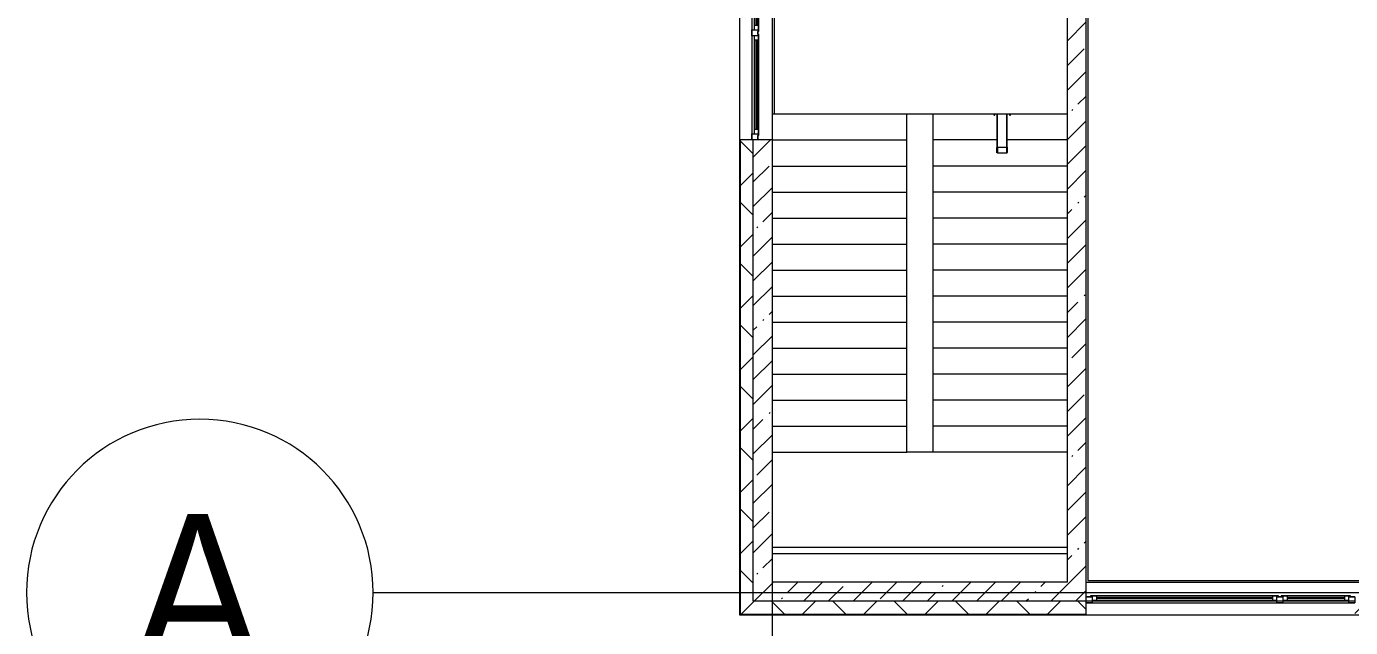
# Model space of a CAD drawing. Header units: millimetres. Extents: x 81773 to 282675, y -8553 to 29000.
# Drawn here: x 139307 to 154583, y -402 to 6529 of the extents above; entities that cross this region are included whole.
import ezdxf

# ---------------------------------------------------------------- set-up
doc = ezdxf.new("R2010")
doc.units = ezdxf.units.MM
doc.linetypes.add('200_ШТРИХ__ш1_п0_6_', pattern=[1.6, 1, -0.6])
doc.linetypes.add('Осевая', pattern=[3175, 635, -476.25, 1587.5, -476.25])
for name, color, linetype, lineweight in [('A-DETL-MBND-1', 7, '200_ШТРИХ__ш1_п0_6_', 9), ('A-GLAZ-3', 7, 'Continuous', 5), ('A-WALL', 7, 'Continuous', 9), ('A-WALL-2', 7, 'Continuous', 5), ('I-WALL-4', 7, 'Continuous', 5), ('S-STRS-2', 7, 'Continuous', 5), ('Оси', 7, 'Continuous', 9), ('Оси-1', 7, 'Continuous', 20), ('Оси-2', 7, 'Осевая', 9)]:
    doc.layers.add(name, color=color, linetype=linetype, lineweight=lineweight)
doc.layers.add('A-FLOR-3', color=7, linetype='Continuous', lineweight=5, true_color=0xaaaaaa)
doc.styles.add('Arial_1', font='arial.ttf', dxfattribs={"width": 0.9, "height": 1750})
pattern_1 = [(45, (147802.7, 0), (-353.5534, 353.5534), []), (135, (147802.7, 0), (-353.5534, -353.5534), [])]
pattern_2 = [(45, (147802.7, 0), (-285.123, 285.123), []), (45, (148087.8, 0), (-285.123, 285.123), [504.031, -100.806, 16.764, -84.042])]

# ---------------------------------------------------------------- blocks, each defined once
blk = doc.blocks.new('120_Окно_СКБ_2Ст - 120_Окно_СКБ_2Ст 3100х2500 _мал_ створка слева-2_-22446420-3_3_3_птичка')
at = {"layer": 'A-GLAZ-3'}
for p, q in [((-1550, -127), (-1550, -57)), ((-1550, -57), (-1480, -57)), ((1550, -57), (-1550, -57)), ((-1480, -127), (-1550, -127)), ((-1550, -127), (-1500, -127)), ((-1480, -127), (-1500, -127)), ((-1500, -127), (-1500, -137)), ((-1500, -137), (-700, -137)), ((-700, -137), (-1500, -137)), ((-1480, -57), (-1480, -127)), ((-720, -87), (-1480, -87)), ((-1480, -87), (-1480, -127)), ((-1430, -137), (-1430, -87)), ((-1430, -107), (-770, -107)), ((-770, -117), (-1430, -117)), ((-770, -137), (-770, -87)), ((-720, -127), (-720, -57)), ((-720, -57), (-650, -57)), ((-720, -127), (-720, -87)), ((-650, -127), (-720, -127)), ((-700, -127), (-720, -127)), ((-700, -127), (-670, -127)), ((-700, -137), (-700, -127)), ((-650, -127), (-670, -127)), ((-670, -127), (-670, -137)), ((-670, -137), (1500, -137)), ((1500, -137), (-670, -137)), ((-650, -57), (-650, -127)), ((1480, -87), (-650, -87)), ((-650, -87), (-650, -127)), ((-600, -137), (-600, -87)), ((-600, -107), (1430, -107)), ((1430, -117), (-600, -117)), ((1430, -137), (1430, -87)), ((1480, -127), (1480, -57)), ((1480, -57), (1550, -57)), ((1480, -127), (1480, -87)), ((1550, -127), (1480, -127)), ((1500, -127), (1480, -127)), ((1500, -127), (1550, -127)), ((1500, -137), (1500, -127)), ((1550, -57), (1550, -127))]:
    blk.add_line(p, q, dxfattribs=at)
blk = doc.blocks.new('120_Окно_СКБ_2Ст - 120_Окно_СКБ_2Ст 2100х2400 _мал створка справа_-22446225-3_3_3_птичка')
at = {"layer": 'A-GLAZ-3'}
for p, q in [((-1050, -127), (-1050, -57)), ((-1050, -57), (-980, -57)), ((1050, -57), (-1050, -57)), ((-980, -127), (-1050, -127)), ((-1050, -127), (-1000, -127)), ((-980, -127), (-1000, -127)), ((-1000, -127), (-1000, -137)), ((-1000, -137), (170, -137)), ((170, -137), (-1000, -137)), ((-980, -57), (-980, -127)), ((150, -87), (-980, -87)), ((-980, -87), (-980, -127)), ((-930, -137), (-930, -87)), ((-930, -107), (100, -107)), ((100, -117), (-930, -117)), ((100, -137), (100, -87)), ((150, -127), (150, -57)), ((150, -57), (220, -57)), ((150, -127), (150, -87)), ((220, -127), (150, -127)), ((170, -127), (150, -127)), ((170, -127), (200, -127)), ((170, -137), (170, -127)), ((220, -127), (200, -127)), ((200, -127), (200, -137)), ((200, -137), (1000, -137)), ((1000, -137), (200, -137)), ((220, -57), (220, -127)), ((980, -87), (220, -87)), ((220, -87), (220, -127)), ((270, -137), (270, -87)), ((270, -107), (930, -107)), ((930, -117), (270, -117)), ((930, -137), (930, -87)), ((980, -127), (980, -57)), ((980, -57), (1050, -57)), ((980, -127), (980, -87)), ((1050, -127), (980, -127)), ((1000, -127), (980, -127)), ((1000, -127), (1050, -127)), ((1000, -137), (1000, -127)), ((1050, -57), (1050, -127))]:
    blk.add_line(p, q, dxfattribs=at)
blk = doc.blocks.new('Анкер клиновой - Анкер клиновой МКТ В 10-10-16_85-V174-3_3_3_птичка')
at = {"layer": 'A-DETL-MBND-1'}
for p, q in [((74812, 5516), (74812, 5512)), ((74812, 5512), (74828, 5512)), ((74828, 5512), (74812, 5512)), ((74815, 5516), (74815, 5502)), ((74815, 5502), (74825, 5502)), ((74825, 5502), (74815, 5502)), ((74825, 5502), (74825, 5516)), ((74828, 5512), (74828, 5516))]:
    blk.add_line(p, q, dxfattribs=at)
blk = doc.blocks.new('ОМ_Труба_ГОСТ 8639-82 - ОМ_Труба_ГОСТ 8639-82-V199-3_3_3_птичка')
at = {"layer": 'A-DETL-MBND-1'}
for p, q in [((2701, 5520), (2701, 5133)), ((2707, 5070), (2707, 5520)), ((2815, 5070), (2815, 5520)), ((2821, 5133), (2821, 5520)), ((2701, 5075), (2701, 5133)), ((2707, 5133), (2707, 5075)), ((2710, 5138), (2812, 5138)), ((2812, 5135), (2710, 5135)), ((2710, 5073), (2812, 5073)), ((2812, 5070), (2710, 5070)), ((2815, 5075), (2815, 5133)), ((2821, 5133), (2821, 5075))]:
    blk.add_line(p, q, dxfattribs=at)
at = {"layer": 'A-DETL-MBND-1', "flags": 128}
for points in [[(2701, 5133), (2701, 5134), (2702, 5135), (2703, 5136), (2704, 5137), (2706, 5137), (2708, 5138), (2710, 5138)], [(2710, 5070), (2708, 5070), (2706, 5070), (2704, 5071), (2703, 5072), (2702, 5073), (2701, 5074), (2701, 5075)], [(2710, 5135), (2709, 5135), (2708, 5134), (2708, 5134), (2707, 5134), (2707, 5134), (2707, 5133), (2707, 5133)], [(2707, 5075), (2707, 5074), (2707, 5074), (2707, 5074), (2708, 5073), (2708, 5073), (2709, 5073), (2710, 5073)], [(2812, 5138), (2814, 5138), (2816, 5137), (2817, 5137), (2819, 5136), (2820, 5135), (2820, 5134), (2821, 5133)], [(2815, 5133), (2815, 5133), (2814, 5134), (2814, 5134), (2814, 5134), (2813, 5134), (2812, 5135), (2812, 5135)], [(2821, 5075), (2820, 5074), (2820, 5073), (2819, 5072), (2817, 5071), (2816, 5070), (2814, 5070), (2812, 5070)], [(2812, 5073), (2812, 5073), (2813, 5073), (2814, 5073), (2814, 5074), (2814, 5074), (2815, 5074), (2815, 5075)]]:
    blk.add_lwpolyline(points, dxfattribs=at)
blk = doc.blocks.new('Зашивка приборов отопления37 - Зашивка приборов отопления-33325027-3_3_3_птичка')
at = {"layer": 'A-DETL-MBND-1'}
for p, q in [((121055, 18487), (124455, 18487)), ((121055, 18412), (124455, 18412))]:
    blk.add_line(p, q, dxfattribs=at)
blk = doc.blocks.new('Ось сетки - D8-29747960-3_3_3_птичка')
at = {"layer": 'Оси-1'}
for start, end in [(360, 180), (180, 360)]:
    blk.add_arc((0, 0), 4, start, end, dxfattribs=at)

msp = doc.modelspace()

# ---------------------------------------------------------------- hatches: boundary and pattern name
at = {"layer": 'A-WALL-2'}
h = msp.add_hatch(dxfattribs=at)
h.set_pattern_fill('FP_84', color=256, style=0, pattern_type=2)
h.set_pattern_definition(pattern_1)
h.paths.add_polyline_path([(147692.7, -100), (147692.7, 5220), (147542.7, 5220), (147542.7, -100), (147656.3, -100)])
h.paths.add_polyline_path([(147692.7, 7320), (147692.7, 8520), (147542.7, 8520), (147542.7, 7320), (147656.3, 7320)])
h.paths.add_polyline_path([(147692.7, 10820), (147692.7, 12220), (147542.7, 12220), (147542.7, 10820), (147656.3, 10820)])
h.paths.add_polyline_path([(147656.3, 13120), (147692.7, 13120), (147692.7, 15073), (147542.7, 15073), (147542.7, 13120)])
h = msp.add_hatch(dxfattribs=at)
h.set_pattern_fill('FP_84', color=256, style=0, pattern_type=2)
h.set_pattern_definition(pattern_1)
h.paths.add_polyline_path([(202759.2, -250), (203312.7, -250), (203312.7, -100), (202562.7, -100), (202562.7, -250)])
h.paths.add_polyline_path([(204429.8, -250), (204429.8, -100), (204212.7, -100), (204212.7, -250)])
h.paths.add_polyline_path([(188942.7, -250), (189562.7, -250), (189562.7, -100), (188942.7, -100)])
h.paths.add_polyline_path([(192112.7, -250), (192112.7, -100), (190462.7, -100), (190462.7, -250), (191212.7, -250)])
h.paths.add_polyline_path([(198812.7, -250), (198812.7, -100), (198062.7, -100), (198062.7, -250), (198520.6, -250)])
h.paths.add_polyline_path([(200212.7, -250), (200462.7, -250), (200462.7, -100), (199712.7, -100), (199712.7, -250)])
h.paths.add_polyline_path([(195212.7, -250), (195962.7, -250), (195962.7, -100), (195212.7, -100)])
h.paths.add_polyline_path([(184215, -250), (184325.7, -250), (184325.7, -100), (183772.7, -100), (183772.7, -250)])
h.paths.add_polyline_path([(185225.7, -250), (186842.7, -250), (186842.7, -100), (185225.7, -100)])
h.paths.add_polyline_path([(181565.8, -250), (181672.7, -250), (181672.7, -100), (180812.7, -100), (180812.7, -250), (181036, -250)])
h.paths.add_polyline_path([(179446.5, -250), (179912.7, -250), (179912.7, -100), (178685.5, -100), (178685.5, -250)])
h.paths.add_polyline_path([(177785.5, -250), (177785.5, -100), (177012.4, -100), (177012.4, -250), (177327.1, -250)])
h.paths.add_polyline_path([(168512.7, -250), (168512.7, -100), (167162.7, -100), (167162.7, -250), (167790.1, -250)])
h.paths.add_polyline_path([(169909.4, -250), (170512.7, -250), (170512.7, -100), (169412.7, -100), (169412.7, -250)])
h.paths.add_polyline_path([(172612.7, -250), (174212.4, -250), (174212.4, -100), (172612.7, -100)])
h.paths.add_polyline_path([(162662.7, -250), (163412.7, -250), (163412.7, -100), (162662.7, -100)])
h.paths.add_polyline_path([(164312.7, -250), (165062.7, -250), (165062.7, -100), (164312.7, -100)])
h.paths.add_polyline_path([(151532.7, -250), (151532.7, -100), (147542.7, -100), (147542.7, -250), (151365.1, -250)])
h.paths.add_polyline_path([(158912.7, -250), (158912.7, -100), (158162.4, -100), (158162.4, -250), (158253, -250)])
h.paths.add_polyline_path([(154632.7, -250), (156062.4, -250), (156062.4, -100), (154632.7, -100)])
h.paths.add_polyline_path([(160562.7, -250), (160562.7, -100), (159812.7, -100), (159812.7, -250), (160372.4, -250)])
at = {"layer": 'I-WALL-4'}
h = msp.add_hatch(dxfattribs=at)
h.set_pattern_fill('FP_80', color=256, style=0, pattern_type=2)
h.set_pattern_definition(pattern_2)
h.paths.add_polyline_path([(147692.7, -100), (147912.7, -100), (147912.7, 5220), (147692.7, 5220), (147692.7, 912.3)])
h.paths.add_polyline_path([(147912.7, 7320), (147912.7, 7900), (147692.7, 7900), (147692.7, 7320)])
h = msp.add_hatch(dxfattribs=at)
h.set_pattern_fill('FP_80', color=256, style=0, pattern_type=2)
h.set_pattern_definition(pattern_2)
h.paths.add_polyline_path([(151312.7, -100), (151532.7, -100), (151532.7, 7900), (151312.7, 7900), (151312.7, 120)])
h = msp.add_hatch(dxfattribs=at)
h.set_pattern_fill('FP_80', color=256, style=0, pattern_type=2)
h.set_pattern_definition(pattern_2)
h.paths.add_polyline_path([(147912.7, -100), (151312.7, -100), (151312.7, 120), (147912.7, 120)])

# ---------------------------------------------------------------- linework, layer by layer
at = {"layer": 'A-FLOR-3'}
for p, q in [((147932.7, 7659), (147932.7, 5520)), ((151552.7, 7680), (151552.7, 140.5)), ((147912.7, 5520), (151312.7, 5520)), ((151552.7, 140.5), (155442.7, 140.5))]:
    msp.add_line(p, q, dxfattribs=at)
at = {"layer": 'A-WALL'}
for p, q in [((147539.7, 5220), (147539.7, -253)), ((147542.7, 5220), (147542.7, -250)), ((147692.7, -100), (147692.7, 5220)), ((147539.7, -253), (151532.7, -253)), ((147542.7, -250), (151532.7, -250))]:
    msp.add_line(p, q, dxfattribs=at)
at = {"layer": 'A-WALL-2'}
for p, q in [((147534.7, 14772.9), (147534.7, -258)), ((147692.7, 5220), (147534.7, 5220)), ((154632.7, -100), (147692.7, -100)), ((151532.7, -258), (151532.7, -100)), ((147534.7, -258), (163412.7, -258))]:
    msp.add_line(p, q, dxfattribs=at)
at = {"layer": 'I-WALL-4'}
for p, q in [((147912.7, 120), (147912.7, 7680)), ((151312.7, 7680), (151312.7, 120)), ((151532.7, -100), (151532.7, 7700)), ((147912.7, 5220), (147692.7, 5220)), ((151312.7, 120), (147912.7, 120)), ((151532.7, 120), (155462.7, 120))]:
    msp.add_line(p, q, dxfattribs=at)
at = {"layer": 'S-STRS-2'}
for p, q in [((147912.7, 5520), (149462.7, 5520)), ((149462.7, 5220), (149462.7, 5520)), ((149762.7, 5520), (149762.7, 5220)), ((147912.7, 5220), (149462.7, 5220)), ((147912.7, 5220), (149462.7, 5220)), ((149462.7, 4920), (149462.7, 5220)), ((149762.7, 5220), (149762.7, 4920)), ((150507, 5220), (149762.7, 5220)), ((150507, 5220), (149762.7, 5220)), ((151312.7, 5220), (150619.8, 5220)), ((151312.7, 5220), (150619.8, 5220)), ((147912.7, 4920), (149462.7, 4920)), ((147912.7, 4920), (149462.7, 4920)), ((149462.7, 4620), (149462.7, 4920)), ((149762.7, 4920), (149762.7, 4620)), ((151312.7, 4920), (149762.7, 4920)), ((151312.7, 4920), (149762.7, 4920)), ((147912.7, 4620), (149462.7, 4620)), ((147912.7, 4620), (149462.7, 4620)), ((149462.7, 4320), (149462.7, 4620)), ((149762.7, 4620), (149762.7, 4320)), ((151312.7, 4620), (149762.7, 4620)), ((151312.7, 4620), (149762.7, 4620)), ((147912.7, 4320), (149462.7, 4320)), ((147912.7, 4320), (149462.7, 4320)), ((149462.7, 4020), (149462.7, 4320)), ((149762.7, 4320), (149762.7, 4020)), ((151312.7, 4320), (149762.7, 4320)), ((151312.7, 4320), (149762.7, 4320)), ((147912.7, 4020), (149462.7, 4020)), ((147912.7, 4020), (149462.7, 4020)), ((149462.7, 3720), (149462.7, 4020)), ((149762.7, 4020), (149762.7, 3720)), ((151312.7, 4020), (149762.7, 4020)), ((151312.7, 4020), (149762.7, 4020)), ((147912.7, 3720), (149462.7, 3720)), ((147912.7, 3720), (149462.7, 3720)), ((149462.7, 3420), (149462.7, 3720)), ((149762.7, 3720), (149762.7, 3420)), ((151312.7, 3720), (149762.7, 3720)), ((151312.7, 3720), (149762.7, 3720)), ((147912.7, 3420), (149462.7, 3420)), ((147912.7, 3420), (149462.7, 3420)), ((149462.7, 3120), (149462.7, 3420)), ((149762.7, 3420), (149762.7, 3120)), ((151312.7, 3420), (149762.7, 3420)), ((151312.7, 3420), (149762.7, 3420)), ((147912.7, 3120), (149462.7, 3120)), ((147912.7, 3120), (149462.7, 3120)), ((149462.7, 2820), (149462.7, 3120)), ((149762.7, 3120), (149762.7, 2820)), ((151312.7, 3120), (149762.7, 3120)), ((151312.7, 3120), (149762.7, 3120)), ((147912.7, 2820), (149462.7, 2820)), ((147912.7, 2820), (149462.7, 2820)), ((149462.7, 2520), (149462.7, 2820)), ((149762.7, 2820), (149762.7, 2520)), ((151312.7, 2820), (149762.7, 2820)), ((151312.7, 2820), (149762.7, 2820)), ((147912.7, 2520), (149462.7, 2520)), ((147912.7, 2520), (149462.7, 2520)), ((149462.7, 2220), (149462.7, 2520)), ((149762.7, 2520), (149762.7, 2220)), ((151312.7, 2520), (149762.7, 2520)), ((151312.7, 2520), (149762.7, 2520)), ((147912.7, 2220), (149462.7, 2220)), ((147912.7, 2220), (149462.7, 2220)), ((149462.7, 1920), (149462.7, 2220)), ((149762.7, 2220), (149762.7, 1920)), ((151312.7, 2220), (149762.7, 2220)), ((151312.7, 2220), (149762.7, 2220)), ((147912.7, 1920), (149462.7, 1920)), ((147912.7, 1920), (149462.7, 1920)), ((149462.7, 1620), (149462.7, 1920)), ((149762.7, 1920), (149762.7, 1620)), ((151312.7, 1920), (149762.7, 1920)), ((151312.7, 1920), (149762.7, 1920)), ((147912.7, 1620), (149462.7, 1620)), ((147912.7, 1620), (149462.7, 1620)), ((149762.7, 1620), (149462.7, 1620)), ((151312.7, 1620), (149762.7, 1620)), ((151312.7, 1620), (149762.7, 1620))]:
    msp.add_line(p, q, dxfattribs=at)
at = {"layer": 'Оси'}
for p, q in [((147912.7, 5439), (147912.7, 15380)), ((147912.7, -4552.8), (147912.7, 5388.2)), ((143307.2, 0), (155807.2, 0))]:
    msp.add_line(p, q, dxfattribs=at)
at = {"layer": 'Оси-2'}
msp.add_line((147912.7, 5388.2), (147912.7, 5439), dxfattribs=at)

# ---------------------------------------------------------------- block references
at = {"layer": 'A-DETL-MBND-1'}
for name, p in [('Анкер клиновой - Анкер клиновой МКТ В 10-10-16_85-V174-3_3_3_птичка', (75653.4, 4.2)), ('ОМ_Труба_ГОСТ 8639-82 - ОМ_Труба_ГОСТ 8639-82-V199-3_3_3_птичка', (147802.7, 0)), ('Анкер клиновой - Анкер клиновой МКТ В 10-10-16_85-V174-3_3_3_птичка', (75833.4, 4.2))]:
    msp.add_blockref(name, p, dxfattribs=at)
at = {"layer": 'A-DETL-MBND-1', "rotation": 180}
msp.add_blockref('Зашивка приборов отопления37 - Зашивка приборов отопления-33325027-3_3_3_птичка', (272367.7, 18932.5), dxfattribs=at)
at = {"layer": 'A-GLAZ-3'}
for name, p, rotation in [('120_Окно_СКБ_2Ст - 120_Окно_СКБ_2Ст 2100х2400 _мал створка справа_-22446225-3_3_3_птичка', (147617.7, 6270), 89.99999999999991), ('120_Окно_СКБ_2Ст - 120_Окно_СКБ_2Ст 3100х2500 _мал_ створка слева-2_-22446420-3_3_3_птичка', (153082.7, -175), 180)]:
    msp.add_blockref(name, p, dxfattribs=dict(at, rotation=rotation))
at = {"layer": 'Оси-1', "xscale": 499.9999999999995, "yscale": 499.9999999999995, "zscale": 499.9999999999995, "rotation": 269.9999999999994}
msp.add_blockref('Ось сетки - D8-29747960-3_3_3_птичка', (141307.2, 0), dxfattribs=at)

# ---------------------------------------------------------------- texts
at = {"layer": 'Оси', "insert": (140543.3, 905.2), "char_height": 1750, "width": 1803.797, "attachment_point": 1, "style": 'Arial_1'}
msp.add_mtext('\\fArial|b0|i0|c204|p34|;\\W.9;А', dxfattribs=at)

doc.saveas('drawing.dxf')
